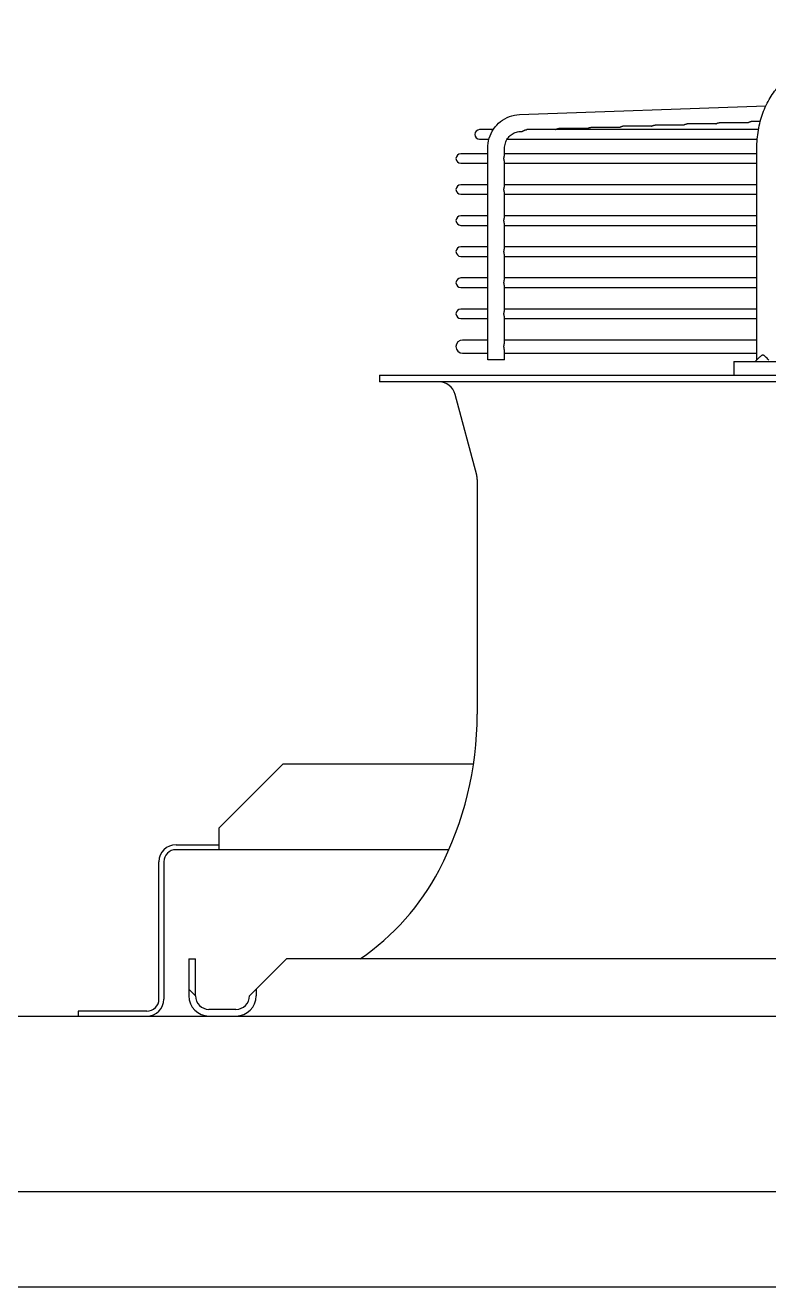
# Model space of a CAD drawing. Header units: millimetres. Extents: x 17891 to 32328, y 18593 to 29476.
# Drawn here: x 18307.65 to 18316.32, y 18973.5 to 18988.22 of the extents above; entities that cross this region are included whole.
import ezdxf

# ---------------------------------------------------------------- set-up
doc = ezdxf.new("R2010")
doc.units = ezdxf.units.MM
doc.header["$LTSCALE"] = 5
doc.layers.add('UNIT', color=6, linetype='Continuous')
doc.styles.add('SUBMITTAL', font='romans.shx', dxfattribs={"width": 0.75})
doc.dimstyles.new('SUBMITTAL', dxfattribs={"dimtxt": 0.09375, "dimasz": 0.09375, "dimexe": 0.03125, "dimexo": 0.0625, "dimgap": 0.0625, "dimtad": 0, "dimdec": 4, "dimzin": 4, "dimdsep": 46, "dimlunit": 4, "dimtxsty": 'SUBMITTAL', "dimcen": 0.09375, "dimclre": 6, "dimadec": 0, "dimazin": 0, "dimtfac": 1, "dimtdec": 0, "dimtofl": 0, "dimtmove": 0, "dimatfit": 3, "dimfxl": 0, "dimfrac": 2, "dimtolj": 1, "dimtzin": 4, "dimarcsym": 0})

msp = doc.modelspace()

# ---------------------------------------------------------------- linework, layer by layer
at = {"layer": 'UNIT'}
for p, q in [((18313.4123, 18987.1791), (18316.2875, 18987.283)), ((18314.2056, 18987.0172), (18313.8722, 18987.0172)), ((18314.5798, 18987.0307), (18314.2464, 18987.0307)), ((18314.954, 18987.0442), (18314.6206, 18987.0442)), ((18315.3282, 18987.0577), (18314.9948, 18987.0577)), ((18315.7024, 18987.0712), (18315.369, 18987.0712)), ((18316.0766, 18987.0847), (18315.7432, 18987.0847)), ((18316.2216, 18987.0982), (18316.1173, 18987.0982)), ((18313.1064, 18987.0037), (18312.9478, 18987.0037)), ((18312.9478, 18986.8935), (18313.0568, 18986.8935)), ((18313.2696, 18986.8935), (18316.1868, 18986.8935)), ((18313.4194, 18986.9824), (18313.4416, 18986.9832)), ((18316.2011, 18987.0037), (18313.498, 18987.0037)), ((18313.0422, 18986.7218), (18312.7274, 18986.7218)), ((18313.0422, 18984.3163), (18313.0422, 18986.7856)), ((18313.239, 18986.7058), (18313.239, 18986.7856)), ((18316.1822, 18986.7218), (18313.239, 18986.7218)), ((18316.1822, 18984.3163), (18316.1822, 18986.7856)), ((18312.7274, 18986.6115), (18313.0422, 18986.6115)), ((18313.239, 18986.3436), (18313.239, 18986.6275)), ((18313.239, 18986.6115), (18316.1822, 18986.6115)), ((18313.0422, 18986.3596), (18312.7274, 18986.3596)), ((18316.1822, 18986.3596), (18313.239, 18986.3596)), ((18312.7274, 18986.2493), (18313.0422, 18986.2493)), ((18313.239, 18985.9814), (18313.239, 18986.2653)), ((18313.239, 18986.2493), (18316.1822, 18986.2493)), ((18313.0422, 18985.9974), (18312.7274, 18985.9974)), ((18316.1822, 18985.9974), (18313.239, 18985.9974)), ((18312.7274, 18985.8871), (18313.0422, 18985.8871)), ((18313.239, 18985.6192), (18313.239, 18985.9031)), ((18313.239, 18985.8871), (18316.1822, 18985.8871)), ((18313.0422, 18985.6352), (18312.7274, 18985.6352)), ((18316.1822, 18985.6352), (18313.239, 18985.6352)), ((18312.7274, 18985.5249), (18313.0422, 18985.5249)), ((18313.239, 18985.257), (18313.239, 18985.5409)), ((18313.239, 18985.5249), (18316.1822, 18985.5249)), ((18313.0422, 18985.2729), (18312.7274, 18985.2729)), ((18316.1822, 18985.2729), (18313.239, 18985.2729)), ((18312.7274, 18985.1627), (18313.0422, 18985.1627)), ((18313.239, 18984.8948), (18313.239, 18985.1787)), ((18313.239, 18985.1627), (18316.1822, 18985.1627)), ((18313.0422, 18984.9107), (18312.7274, 18984.9107)), ((18316.1822, 18984.9107), (18313.239, 18984.9107)), ((18313.239, 18984.5191), (18313.239, 18984.8165)), ((18312.7274, 18984.8005), (18313.0422, 18984.8005)), ((18313.239, 18984.8005), (18316.1822, 18984.8005)), ((18313.0422, 18984.5485), (18312.749, 18984.5485)), ((18316.1822, 18984.5485), (18313.239, 18984.5485)), ((18312.749, 18984.395), (18313.0422, 18984.395)), ((18313.239, 18984.3163), (18313.239, 18984.4245)), ((18313.239, 18984.395), (18316.1822, 18984.395)), ((18313.239, 18984.3163), (18313.0422, 18984.3163)), ((18315.9124, 18984.2966), (18318.1395, 18984.2966)), ((18315.9124, 18984.2966), (18315.9124, 18984.1391)), ((18311.7786, 18984.1391), (18345.5187, 18984.1391)), ((18311.7786, 18984.1391), (18311.7786, 18984.0604)), ((18345.5187, 18984.0604), (18311.7786, 18984.0604)), ((18312.9136, 18982.9726), (18312.6625, 18983.9142)), ((18312.9203, 18982.9219), (18312.9203, 18980.1809)), ((18309.9056, 18978.8508), (18310.6556, 18979.6008)), ((18310.6556, 18979.6008), (18312.8773, 18979.6008)), ((18309.9056, 18978.8508), (18309.9056, 18978.6008)), ((18309.4056, 18978.6588), (18309.9056, 18978.6588)), ((18312.5893, 18978.6008), (18309.4056, 18978.6008)), ((18309.2066, 18976.8578), (18309.2066, 18978.4598)), ((18309.2646, 18978.4598), (18309.2646, 18976.8578)), ((18309.5541, 18977.3281), (18309.6329, 18977.3281)), ((18309.5541, 18977.3281), (18309.5541, 18976.895)), ((18309.6329, 18976.895), (18309.6329, 18977.3281)), ((18310.3415, 18976.9737), (18310.6959, 18977.3281)), ((18346.6014, 18977.3281), (18310.6959, 18977.3281)), ((18309.5541, 18976.9737), (18309.6329, 18976.895)), ((18310.3415, 18976.9737), (18310.2628, 18976.895)), ((18310.3415, 18976.9737), (18310.3415, 18976.895)), ((18309.0656, 18976.7168), (18308.2646, 18976.7168)), ((18308.2646, 18976.7168), (18308.2646, 18976.6588)), ((18310.1053, 18976.7375), (18309.7904, 18976.7375)), ((18163.2736, 18976.6588), (18494.0177, 18976.6588)), ((18494.0177, 18974.6092), (18163.2736, 18974.6092)), ((18167.5236, 18973.4997), (18489.7677, 18973.4997))]:
    msp.add_line(p, q, dxfattribs=at)
for centre, radius, start, end in [((18312.9478, 18986.9486), 0.0551, 90, 270), ((18312.7274, 18986.6666), 0.0551, 90, 270), ((18312.7274, 18986.3044), 0.0551, 90, 270), ((18312.7274, 18985.9422), 0.0551, 90, 270), ((18312.7274, 18985.58), 0.0551, 90, 270), ((18312.7274, 18985.2178), 0.0551, 90, 270), ((18312.7274, 18984.8556), 0.0551, 90, 270), ((18312.749, 18984.4718), 0.0768, 90, 270), ((18312.4723, 18983.8635), 0.1969, 14.93142, 90), ((18312.7234, 18982.9219), 0.1969, 0, 14.93142), ((18308.9833, 18980.1809), 3.937, 332.49816, 0), ((18309.4056, 18978.4598), 0.199, 90, 180), ((18309.4056, 18978.4598), 0.141, 90, 180), ((18309.9611, 18979.6719), 2.8346, 304.22448, 332.49816), ((18309.0656, 18976.8578), 0.141, 270, 0), ((18309.0656, 18976.8578), 0.199, 270, 0), ((18309.7904, 18976.895), 0.2362, 180, 270), ((18309.7904, 18976.895), 0.1575, 180, 270), ((18310.1053, 18976.895), 0.1575, 270, 0), ((18310.1053, 18976.895), 0.2362, 270, 0)]:
    msp.add_arc(centre, radius, start, end, dxfattribs=at)
for points, knots in [([(18316.1822, 18986.7856), (18316.1822, 18986.8212), (18316.1837, 18986.8571), (18316.1867, 18986.8925), (18316.1897, 18986.9279), (18316.1941, 18986.9629), (18316.2, 18986.9976), (18316.2059, 18987.0322), (18316.2133, 18987.0666), (18316.2221, 18987.1001), (18316.2308, 18987.1335), (18316.2409, 18987.166), (18316.2524, 18987.1978), (18316.2639, 18987.2295), (18316.2768, 18987.2605), (18316.2908, 18987.2901), (18316.3049, 18987.3198), (18316.3201, 18987.348), (18316.3365, 18987.3751), (18316.3529, 18987.4022), (18316.3706, 18987.428), (18316.3892, 18987.4522), (18316.4077, 18987.4763), (18316.4272, 18987.4988), (18316.4476, 18987.5196), (18316.4681, 18987.5405), (18316.4895, 18987.5598), (18316.5116, 18987.5771), (18316.5336, 18987.5944), (18316.5562, 18987.6098), (18316.5796, 18987.6234), (18316.6029, 18987.6369), (18316.627, 18987.6485), (18316.6512, 18987.6581), (18316.6755, 18987.6676), (18316.7001, 18987.6751), (18316.725, 18987.6805), (18316.7499, 18987.686), (18316.7753, 18987.6894), (18316.8004, 18987.6906)], [0, 0, 0, 0, 0.076921, 0.076921, 0.076921, 0.1538421, 0.1538421, 0.1538421, 0.2307631, 0.2307631, 0.2307631, 0.3076842, 0.3076842, 0.3076842, 0.3846052, 0.3846052, 0.3846052, 0.4615263, 0.4615263, 0.4615263, 0.5384473, 0.5384473, 0.5384473, 0.6153684, 0.6153684, 0.6153684, 0.6922894, 0.6922894, 0.6922894, 0.7692105, 0.7692105, 0.7692105, 0.8461315, 0.8461315, 0.8461315, 0.9230526, 0.9230526, 0.9230526, 1, 1, 1, 1]), ([(18313.0422, 18986.7856), (18313.0422, 18986.8256), (18313.0481, 18986.8656), (18313.0715, 18986.9419), (18313.089, 18986.9783), (18313.1338, 18987.0442), (18313.1613, 18987.0737), (18313.2238, 18987.1228), (18313.2589, 18987.1424), (18313.3333, 18987.1699), (18313.3727, 18987.1777), (18313.4123, 18987.1791)], [1.5707963, 1.5707963, 1.5707963, 1.5707963, 1.8779743, 1.8779743, 2.1851522, 2.1851522, 2.4923302, 2.4923302, 2.7995081, 2.7995081, 3.1066861, 3.1066861, 3.1066861, 3.1066861]), ([(18313.8315, 18987.0037), (18313.8321, 18987.0041), (18313.8327, 18987.0044), (18313.8333, 18987.0048), (18313.8343, 18987.0053), (18313.8352, 18987.0058), (18313.8361, 18987.0063), (18313.8371, 18987.0068), (18313.838, 18987.0073), (18313.839, 18987.0078), (18313.8399, 18987.0083), (18313.8409, 18987.0088), (18313.8419, 18987.0093), (18313.8429, 18987.0098), (18313.8438, 18987.0102), (18313.8448, 18987.0107), (18313.8458, 18987.0111), (18313.8468, 18987.0116), (18313.8478, 18987.012), (18313.8488, 18987.0124), (18313.8498, 18987.0128), (18313.8508, 18987.0131), (18313.8518, 18987.0135), (18313.8528, 18987.0138), (18313.8538, 18987.0142), (18313.8549, 18987.0145), (18313.8559, 18987.0148), (18313.8569, 18987.0151), (18313.8579, 18987.0153), (18313.8589, 18987.0156), (18313.8599, 18987.0158), (18313.8609, 18987.016), (18313.8619, 18987.0162), (18313.8629, 18987.0164), (18313.8639, 18987.0166), (18313.8649, 18987.0167), (18313.8659, 18987.0168), (18313.8669, 18987.0169), (18313.8679, 18987.017), (18313.8689, 18987.0171), (18313.8699, 18987.0172), (18313.8708, 18987.0172), (18313.8718, 18987.0172), (18313.8719, 18987.0172), (18313.8721, 18987.0172), (18313.8722, 18987.0172)], [0.1782737, 0.1782737, 0.1782737, 0.1782737, 0.19512195, 0.19512195, 0.19512195, 0.2195122, 0.2195122, 0.2195122, 0.24390244, 0.24390244, 0.24390244, 0.26829268, 0.26829268, 0.26829268, 0.29268293, 0.29268293, 0.29268293, 0.31707317, 0.31707317, 0.31707317, 0.34146341, 0.34146341, 0.34146341, 0.36585366, 0.36585366, 0.36585366, 0.3902439, 0.3902439, 0.3902439, 0.41463415, 0.41463415, 0.41463415, 0.43902439, 0.43902439, 0.43902439, 0.46341463, 0.46341463, 0.46341463, 0.48780488, 0.48780488, 0.48780488, 0.51219512, 0.51219512, 0.51219512, 0.5155129, 0.5155129, 0.5155129, 0.5155129]), ([(18314.2056, 18987.0172), (18314.2063, 18987.0176), (18314.2069, 18987.0179), (18314.2076, 18987.0183), (18314.2085, 18987.0188), (18314.2094, 18987.0193), (18314.2104, 18987.0198), (18314.2113, 18987.0204), (18314.2122, 18987.0209), (18314.2132, 18987.0214), (18314.2142, 18987.0219), (18314.2151, 18987.0223), (18314.2161, 18987.0228), (18314.2171, 18987.0233), (18314.2181, 18987.0237), (18314.219, 18987.0242), (18314.22, 18987.0246), (18314.221, 18987.0251), (18314.222, 18987.0255), (18314.223, 18987.0259), (18314.224, 18987.0263), (18314.225, 18987.0266), (18314.226, 18987.027), (18314.227, 18987.0273), (18314.228, 18987.0277), (18314.2291, 18987.028), (18314.2301, 18987.0283), (18314.2311, 18987.0286), (18314.2321, 18987.0288), (18314.2331, 18987.0291), (18314.2341, 18987.0293), (18314.2351, 18987.0295), (18314.2361, 18987.0297), (18314.2371, 18987.0299), (18314.2381, 18987.0301), (18314.2391, 18987.0302), (18314.2401, 18987.0303), (18314.2411, 18987.0304), (18314.2421, 18987.0305), (18314.2431, 18987.0306), (18314.2441, 18987.0307), (18314.245, 18987.0307), (18314.246, 18987.0307), (18314.2461, 18987.0307), (18314.2463, 18987.0307), (18314.2464, 18987.0307)], [0.17792949, 0.17792949, 0.17792949, 0.17792949, 0.19512195, 0.19512195, 0.19512195, 0.2195122, 0.2195122, 0.2195122, 0.24390244, 0.24390244, 0.24390244, 0.26829268, 0.26829268, 0.26829268, 0.29268293, 0.29268293, 0.29268293, 0.31707317, 0.31707317, 0.31707317, 0.34146341, 0.34146341, 0.34146341, 0.36585366, 0.36585366, 0.36585366, 0.3902439, 0.3902439, 0.3902439, 0.41463415, 0.41463415, 0.41463415, 0.43902439, 0.43902439, 0.43902439, 0.46341463, 0.46341463, 0.46341463, 0.48780488, 0.48780488, 0.48780488, 0.51219512, 0.51219512, 0.51219512, 0.51552666, 0.51552666, 0.51552666, 0.51552666]), ([(18314.5798, 18987.0307), (18314.5805, 18987.0311), (18314.5811, 18987.0314), (18314.5818, 18987.0318), (18314.5827, 18987.0323), (18314.5836, 18987.0328), (18314.5846, 18987.0334), (18314.5855, 18987.0339), (18314.5865, 18987.0344), (18314.5874, 18987.0349), (18314.5884, 18987.0354), (18314.5893, 18987.0359), (18314.5903, 18987.0363), (18314.5913, 18987.0368), (18314.5923, 18987.0373), (18314.5933, 18987.0377), (18314.5942, 18987.0381), (18314.5952, 18987.0386), (18314.5962, 18987.039), (18314.5972, 18987.0394), (18314.5982, 18987.0398), (18314.5992, 18987.0401), (18314.6002, 18987.0405), (18314.6012, 18987.0408), (18314.6023, 18987.0412), (18314.6033, 18987.0415), (18314.6043, 18987.0418), (18314.6053, 18987.0421), (18314.6063, 18987.0423), (18314.6073, 18987.0426), (18314.6083, 18987.0428), (18314.6093, 18987.043), (18314.6103, 18987.0432), (18314.6113, 18987.0434), (18314.6123, 18987.0436), (18314.6133, 18987.0437), (18314.6143, 18987.0438), (18314.6153, 18987.0439), (18314.6163, 18987.044), (18314.6173, 18987.0441), (18314.6182, 18987.0442), (18314.6192, 18987.0442), (18314.6202, 18987.0442), (18314.6203, 18987.0442), (18314.6204, 18987.0442), (18314.6206, 18987.0442)], [0.17758438, 0.17758438, 0.17758438, 0.17758438, 0.19512195, 0.19512195, 0.19512195, 0.2195122, 0.2195122, 0.2195122, 0.24390244, 0.24390244, 0.24390244, 0.26829268, 0.26829268, 0.26829268, 0.29268293, 0.29268293, 0.29268293, 0.31707317, 0.31707317, 0.31707317, 0.34146341, 0.34146341, 0.34146341, 0.36585366, 0.36585366, 0.36585366, 0.3902439, 0.3902439, 0.3902439, 0.41463415, 0.41463415, 0.41463415, 0.43902439, 0.43902439, 0.43902439, 0.46341463, 0.46341463, 0.46341463, 0.48780488, 0.48780488, 0.48780488, 0.51219512, 0.51219512, 0.51219512, 0.51554043, 0.51554043, 0.51554043, 0.51554043]), ([(18314.954, 18987.0442), (18314.9547, 18987.0446), (18314.9553, 18987.0449), (18314.956, 18987.0453), (18314.9569, 18987.0458), (18314.9578, 18987.0464), (18314.9588, 18987.0469), (18314.9597, 18987.0474), (18314.9607, 18987.0479), (18314.9616, 18987.0484), (18314.9626, 18987.0489), (18314.9636, 18987.0494), (18314.9645, 18987.0498), (18314.9655, 18987.0503), (18314.9665, 18987.0508), (18314.9675, 18987.0512), (18314.9685, 18987.0516), (18314.9694, 18987.0521), (18314.9704, 18987.0525), (18314.9714, 18987.0529), (18314.9724, 18987.0533), (18314.9734, 18987.0536), (18314.9744, 18987.054), (18314.9755, 18987.0543), (18314.9765, 18987.0547), (18314.9775, 18987.055), (18314.9785, 18987.0553), (18314.9795, 18987.0556), (18314.9805, 18987.0558), (18314.9815, 18987.0561), (18314.9825, 18987.0563), (18314.9835, 18987.0565), (18314.9845, 18987.0567), (18314.9855, 18987.0569), (18314.9865, 18987.0571), (18314.9875, 18987.0572), (18314.9885, 18987.0573), (18314.9895, 18987.0574), (18314.9905, 18987.0575), (18314.9915, 18987.0576), (18314.9924, 18987.0576), (18314.9934, 18987.0577), (18314.9944, 18987.0577), (18314.9945, 18987.0577), (18314.9946, 18987.0577), (18314.9948, 18987.0577)], [0.17723839, 0.17723839, 0.17723839, 0.17723839, 0.19512195, 0.19512195, 0.19512195, 0.2195122, 0.2195122, 0.2195122, 0.24390244, 0.24390244, 0.24390244, 0.26829268, 0.26829268, 0.26829268, 0.29268293, 0.29268293, 0.29268293, 0.31707317, 0.31707317, 0.31707317, 0.34146341, 0.34146341, 0.34146341, 0.36585366, 0.36585366, 0.36585366, 0.3902439, 0.3902439, 0.3902439, 0.41463415, 0.41463415, 0.41463415, 0.43902439, 0.43902439, 0.43902439, 0.46341463, 0.46341463, 0.46341463, 0.48780488, 0.48780488, 0.48780488, 0.51219512, 0.51219512, 0.51219512, 0.5155542, 0.5155542, 0.5155542, 0.5155542]), ([(18315.3282, 18987.0577), (18315.3289, 18987.0581), (18315.3295, 18987.0585), (18315.3302, 18987.0588), (18315.3311, 18987.0594), (18315.3321, 18987.0599), (18315.333, 18987.0604), (18315.3339, 18987.0609), (18315.3349, 18987.0614), (18315.3358, 18987.0619), (18315.3368, 18987.0624), (18315.3378, 18987.0629), (18315.3387, 18987.0633), (18315.3397, 18987.0638), (18315.3407, 18987.0643), (18315.3417, 18987.0647), (18315.3427, 18987.0652), (18315.3437, 18987.0656), (18315.3447, 18987.066), (18315.3457, 18987.0664), (18315.3466, 18987.0668), (18315.3477, 18987.0671), (18315.3487, 18987.0675), (18315.3497, 18987.0678), (18315.3507, 18987.0682), (18315.3517, 18987.0685), (18315.3527, 18987.0688), (18315.3537, 18987.069), (18315.3547, 18987.0693), (18315.3557, 18987.0696), (18315.3567, 18987.0698), (18315.3577, 18987.07), (18315.3587, 18987.0702), (18315.3597, 18987.0704), (18315.3607, 18987.0706), (18315.3617, 18987.0707), (18315.3627, 18987.0708), (18315.3637, 18987.0709), (18315.3647, 18987.071), (18315.3657, 18987.0711), (18315.3666, 18987.0711), (18315.3676, 18987.0712), (18315.3686, 18987.0712), (18315.3687, 18987.0712), (18315.3688, 18987.0712), (18315.369, 18987.0712)], [0.17689154, 0.17689154, 0.17689154, 0.17689154, 0.19512195, 0.19512195, 0.19512195, 0.2195122, 0.2195122, 0.2195122, 0.24390244, 0.24390244, 0.24390244, 0.26829268, 0.26829268, 0.26829268, 0.29268293, 0.29268293, 0.29268293, 0.31707317, 0.31707317, 0.31707317, 0.34146341, 0.34146341, 0.34146341, 0.36585366, 0.36585366, 0.36585366, 0.3902439, 0.3902439, 0.3902439, 0.41463415, 0.41463415, 0.41463415, 0.43902439, 0.43902439, 0.43902439, 0.46341463, 0.46341463, 0.46341463, 0.48780488, 0.48780488, 0.48780488, 0.51219512, 0.51219512, 0.51219512, 0.51556798, 0.51556798, 0.51556798, 0.51556798]), ([(18315.7024, 18987.0712), (18315.7031, 18987.0716), (18315.7037, 18987.072), (18315.7044, 18987.0724), (18315.7054, 18987.0729), (18315.7063, 18987.0734), (18315.7072, 18987.0739), (18315.7082, 18987.0744), (18315.7091, 18987.0749), (18315.7101, 18987.0754), (18315.711, 18987.0759), (18315.712, 18987.0764), (18315.713, 18987.0768), (18315.7139, 18987.0773), (18315.7149, 18987.0778), (18315.7159, 18987.0782), (18315.7169, 18987.0787), (18315.7179, 18987.0791), (18315.7189, 18987.0795), (18315.7199, 18987.0799), (18315.7209, 18987.0803), (18315.7219, 18987.0806), (18315.7229, 18987.081), (18315.7239, 18987.0813), (18315.7249, 18987.0817), (18315.7259, 18987.082), (18315.7269, 18987.0823), (18315.7279, 18987.0825), (18315.7289, 18987.0828), (18315.7299, 18987.0831), (18315.7309, 18987.0833), (18315.7319, 18987.0835), (18315.7329, 18987.0837), (18315.7339, 18987.0839), (18315.7349, 18987.084), (18315.7359, 18987.0842), (18315.7369, 18987.0843), (18315.7379, 18987.0844), (18315.7389, 18987.0845), (18315.7399, 18987.0846), (18315.7408, 18987.0846), (18315.7418, 18987.0847), (18315.7428, 18987.0847), (18315.7429, 18987.0847), (18315.743, 18987.0847), (18315.7432, 18987.0847)], [0.17654387, 0.17654387, 0.17654387, 0.17654387, 0.19512195, 0.19512195, 0.19512195, 0.2195122, 0.2195122, 0.2195122, 0.24390244, 0.24390244, 0.24390244, 0.26829268, 0.26829268, 0.26829268, 0.29268293, 0.29268293, 0.29268293, 0.31707317, 0.31707317, 0.31707317, 0.34146341, 0.34146341, 0.34146341, 0.36585366, 0.36585366, 0.36585366, 0.3902439, 0.3902439, 0.3902439, 0.41463415, 0.41463415, 0.41463415, 0.43902439, 0.43902439, 0.43902439, 0.46341463, 0.46341463, 0.46341463, 0.48780488, 0.48780488, 0.48780488, 0.51219512, 0.51219512, 0.51219512, 0.51558176, 0.51558176, 0.51558176, 0.51558176]), ([(18316.0766, 18987.0847), (18316.0772, 18987.0851), (18316.0779, 18987.0855), (18316.0787, 18987.0859), (18316.0796, 18987.0864), (18316.0805, 18987.0869), (18316.0814, 18987.0874), (18316.0824, 18987.0879), (18316.0833, 18987.0884), (18316.0843, 18987.0889), (18316.0852, 18987.0894), (18316.0862, 18987.0899), (18316.0872, 18987.0904), (18316.0881, 18987.0908), (18316.0891, 18987.0913), (18316.0901, 18987.0917), (18316.0911, 18987.0922), (18316.0921, 18987.0926), (18316.0931, 18987.093), (18316.0941, 18987.0934), (18316.0951, 18987.0938), (18316.0961, 18987.0941), (18316.0971, 18987.0945), (18316.0981, 18987.0948), (18316.0991, 18987.0952), (18316.1001, 18987.0955), (18316.1011, 18987.0958), (18316.1021, 18987.096), (18316.1031, 18987.0963), (18316.1041, 18987.0966), (18316.1051, 18987.0968), (18316.1061, 18987.097), (18316.1071, 18987.0972), (18316.1081, 18987.0974), (18316.1091, 18987.0975), (18316.1101, 18987.0977), (18316.1111, 18987.0978), (18316.1121, 18987.0979), (18316.1131, 18987.098), (18316.114, 18987.0981), (18316.115, 18987.0981), (18316.116, 18987.0982), (18316.1169, 18987.0982), (18316.1171, 18987.0982), (18316.1172, 18987.0982), (18316.1173, 18987.0982)], [0.1761954, 0.1761954, 0.1761954, 0.1761954, 0.19512195, 0.19512195, 0.19512195, 0.2195122, 0.2195122, 0.2195122, 0.24390244, 0.24390244, 0.24390244, 0.26829268, 0.26829268, 0.26829268, 0.29268293, 0.29268293, 0.29268293, 0.31707317, 0.31707317, 0.31707317, 0.34146341, 0.34146341, 0.34146341, 0.36585366, 0.36585366, 0.36585366, 0.3902439, 0.3902439, 0.3902439, 0.41463415, 0.41463415, 0.41463415, 0.43902439, 0.43902439, 0.43902439, 0.46341463, 0.46341463, 0.46341463, 0.48780488, 0.48780488, 0.48780488, 0.51219512, 0.51219512, 0.51219512, 0.51559553, 0.51559553, 0.51559553, 0.51559553]), ([(18313.239, 18986.7856), (18313.239, 18986.8061), (18313.2421, 18986.8266), (18313.254, 18986.8655), (18313.2628, 18986.8839), (18313.2853, 18986.9169), (18313.2989, 18986.9314), (18313.3294, 18986.9554), (18313.3464, 18986.9649), (18313.382, 18986.978), (18313.4006, 18986.9817), (18313.4194, 18986.9824)], [1.5707963, 1.5707963, 1.5707963, 1.5707963, 1.8779743, 1.8779743, 2.1851522, 2.1851522, 2.4923302, 2.4923302, 2.7995081, 2.7995081, 3.1066861, 3.1066861, 3.1066861, 3.1066861]), ([(18313.4416, 18986.9832), (18313.4418, 18986.9832), (18313.442, 18986.9832), (18313.4421, 18986.9832), (18313.4424, 18986.9832), (18313.4427, 18986.9833), (18313.4429, 18986.9833), (18313.4435, 18986.9834), (18313.4441, 18986.9836), (18313.4447, 18986.9838), (18313.4454, 18986.984), (18313.446, 18986.9843), (18313.4467, 18986.9846), (18313.4475, 18986.9849), (18313.4482, 18986.9852), (18313.4489, 18986.9856), (18313.4497, 18986.986), (18313.4505, 18986.9864), (18313.4513, 18986.9868), (18313.4521, 18986.9873), (18313.453, 18986.9877), (18313.4538, 18986.9882), (18313.4547, 18986.9887), (18313.4555, 18986.9892), (18313.4564, 18986.9897), (18313.4573, 18986.9902), (18313.4582, 18986.9907), (18313.4591, 18986.9913), (18313.46, 18986.9918), (18313.461, 18986.9923), (18313.4619, 18986.9928), (18313.4629, 18986.9933), (18313.4638, 18986.9938), (18313.4648, 18986.9943), (18313.4657, 18986.9948), (18313.4667, 18986.9953), (18313.4677, 18986.9958), (18313.4687, 18986.9963), (18313.4696, 18986.9967), (18313.4706, 18986.9972), (18313.4716, 18986.9976), (18313.4726, 18986.9981), (18313.4736, 18986.9985), (18313.4746, 18986.9989), (18313.4756, 18986.9993), (18313.4766, 18986.9996), (18313.4776, 18987), (18313.4786, 18987.0003), (18313.4796, 18987.0007), (18313.4806, 18987.001), (18313.4817, 18987.0013), (18313.4827, 18987.0016), (18313.4837, 18987.0018), (18313.4847, 18987.0021), (18313.4857, 18987.0023), (18313.4867, 18987.0025), (18313.4877, 18987.0027), (18313.4887, 18987.0029), (18313.4897, 18987.0031), (18313.4907, 18987.0032), (18313.4917, 18987.0033), (18313.4927, 18987.0034), (18313.4937, 18987.0035), (18313.4947, 18987.0036), (18313.4957, 18987.0037), (18313.4966, 18987.0037), (18313.4976, 18987.0037), (18313.4977, 18987.0037), (18313.4979, 18987.0037), (18313.498, 18987.0037)], [0.00401292, 0.00401292, 0.00401292, 0.00401292, 0.01219512, 0.01219512, 0.01219512, 0.02439024, 0.02439024, 0.02439024, 0.04878049, 0.04878049, 0.04878049, 0.07317073, 0.07317073, 0.07317073, 0.09756098, 0.09756098, 0.09756098, 0.12195122, 0.12195122, 0.12195122, 0.14634146, 0.14634146, 0.14634146, 0.17073171, 0.17073171, 0.17073171, 0.19512195, 0.19512195, 0.19512195, 0.2195122, 0.2195122, 0.2195122, 0.24390244, 0.24390244, 0.24390244, 0.26829268, 0.26829268, 0.26829268, 0.29268293, 0.29268293, 0.29268293, 0.31707317, 0.31707317, 0.31707317, 0.34146341, 0.34146341, 0.34146341, 0.36585366, 0.36585366, 0.36585366, 0.3902439, 0.3902439, 0.3902439, 0.41463415, 0.41463415, 0.41463415, 0.43902439, 0.43902439, 0.43902439, 0.46341463, 0.46341463, 0.46341463, 0.48780488, 0.48780488, 0.48780488, 0.51219512, 0.51219512, 0.51219512, 0.51549915, 0.51549915, 0.51549915, 0.51549915]), ([(18313.232, 18986.6666), (18313.232, 18986.6677), (18313.232, 18986.6697), (18313.2322, 18986.6726), (18313.2324, 18986.6756), (18313.2328, 18986.6785), (18313.2332, 18986.6814), (18313.2337, 18986.6842), (18313.2343, 18986.6869), (18313.2349, 18986.6895), (18313.2355, 18986.6921), (18313.2362, 18986.6945), (18313.2369, 18986.6968), (18313.2375, 18986.6989), (18313.2381, 18986.7009), (18313.2386, 18986.7027), (18313.2389, 18986.7043), (18313.239, 18986.7053), (18313.239, 18986.7057), (18313.239, 18986.7058)], [0, 0, 0, 0, 0.04761905, 0.0952381, 0.14285714, 0.19047619, 0.23809524, 0.28571429, 0.33333333, 0.38095238, 0.42857143, 0.47619048, 0.52380952, 0.57142857, 0.61904762, 0.66666667, 0.71428571, 0.76190476, 0.76755733, 0.76755733, 0.76755733, 0.76755733]), ([(18313.239, 18986.6275), (18313.239, 18986.6276), (18313.239, 18986.628), (18313.2389, 18986.629), (18313.2386, 18986.6306), (18313.2381, 18986.6324), (18313.2375, 18986.6344), (18313.2369, 18986.6365), (18313.2362, 18986.6388), (18313.2355, 18986.6412), (18313.2349, 18986.6438), (18313.2343, 18986.6464), (18313.2337, 18986.6491), (18313.2332, 18986.6519), (18313.2328, 18986.6548), (18313.2324, 18986.6577), (18313.2322, 18986.6607), (18313.232, 18986.6636), (18313.232, 18986.6656), (18313.232, 18986.6666)], [0.23243408, 0.23243408, 0.23243408, 0.23243408, 0.23809524, 0.28571429, 0.33333333, 0.38095238, 0.42857143, 0.47619048, 0.52380952, 0.57142857, 0.61904762, 0.66666667, 0.71428571, 0.76190476, 0.80952381, 0.85714286, 0.9047619, 0.95238095, 1, 1, 1, 1]), ([(18313.232, 18986.3044), (18313.232, 18986.3054), (18313.232, 18986.3074), (18313.2322, 18986.3104), (18313.2324, 18986.3134), (18313.2328, 18986.3163), (18313.2332, 18986.3192), (18313.2337, 18986.322), (18313.2343, 18986.3247), (18313.2349, 18986.3273), (18313.2355, 18986.3299), (18313.2362, 18986.3323), (18313.2369, 18986.3346), (18313.2375, 18986.3367), (18313.2381, 18986.3387), (18313.2386, 18986.3405), (18313.2389, 18986.3421), (18313.239, 18986.3431), (18313.239, 18986.3435), (18313.239, 18986.3436)], [0, 0, 0, 0, 0.04761905, 0.0952381, 0.14285714, 0.19047619, 0.23809524, 0.28571429, 0.33333333, 0.38095238, 0.42857143, 0.47619048, 0.52380952, 0.57142857, 0.61904762, 0.66666667, 0.71428571, 0.76190476, 0.76755733, 0.76755733, 0.76755733, 0.76755733]), ([(18313.239, 18986.2653), (18313.239, 18986.2654), (18313.239, 18986.2658), (18313.2389, 18986.2668), (18313.2386, 18986.2684), (18313.2381, 18986.2702), (18313.2375, 18986.2722), (18313.2369, 18986.2743), (18313.2362, 18986.2766), (18313.2355, 18986.279), (18313.2349, 18986.2816), (18313.2343, 18986.2842), (18313.2337, 18986.2869), (18313.2332, 18986.2897), (18313.2328, 18986.2926), (18313.2324, 18986.2955), (18313.2322, 18986.2985), (18313.232, 18986.3014), (18313.232, 18986.3034), (18313.232, 18986.3044)], [0.23243408, 0.23243408, 0.23243408, 0.23243408, 0.23809524, 0.28571429, 0.33333333, 0.38095238, 0.42857143, 0.47619048, 0.52380952, 0.57142857, 0.61904762, 0.66666667, 0.71428571, 0.76190476, 0.80952381, 0.85714286, 0.9047619, 0.95238095, 1, 1, 1, 1]), ([(18313.232, 18985.9422), (18313.232, 18985.9432), (18313.232, 18985.9452), (18313.2322, 18985.9482), (18313.2324, 18985.9512), (18313.2328, 18985.9541), (18313.2332, 18985.957), (18313.2337, 18985.9598), (18313.2343, 18985.9625), (18313.2349, 18985.9651), (18313.2355, 18985.9677), (18313.2362, 18985.9701), (18313.2369, 18985.9724), (18313.2375, 18985.9745), (18313.2381, 18985.9765), (18313.2386, 18985.9783), (18313.2389, 18985.9799), (18313.239, 18985.9809), (18313.239, 18985.9813), (18313.239, 18985.9814)], [0, 0, 0, 0, 0.04761905, 0.0952381, 0.14285714, 0.19047619, 0.23809524, 0.28571429, 0.33333333, 0.38095238, 0.42857143, 0.47619048, 0.52380952, 0.57142857, 0.61904762, 0.66666667, 0.71428571, 0.76190476, 0.76755733, 0.76755733, 0.76755733, 0.76755733]), ([(18313.239, 18985.9031), (18313.239, 18985.9031), (18313.239, 18985.9036), (18313.2389, 18985.9046), (18313.2386, 18985.9062), (18313.2381, 18985.908), (18313.2375, 18985.91), (18313.2369, 18985.9121), (18313.2362, 18985.9144), (18313.2355, 18985.9168), (18313.2349, 18985.9193), (18313.2343, 18985.922), (18313.2337, 18985.9247), (18313.2332, 18985.9275), (18313.2328, 18985.9304), (18313.2324, 18985.9333), (18313.2322, 18985.9362), (18313.232, 18985.9392), (18313.232, 18985.9412), (18313.232, 18985.9422)], [0.23243408, 0.23243408, 0.23243408, 0.23243408, 0.23809524, 0.28571429, 0.33333333, 0.38095238, 0.42857143, 0.47619048, 0.52380952, 0.57142857, 0.61904762, 0.66666667, 0.71428571, 0.76190476, 0.80952381, 0.85714286, 0.9047619, 0.95238095, 1, 1, 1, 1]), ([(18313.232, 18985.58), (18313.232, 18985.581), (18313.232, 18985.583), (18313.2322, 18985.586), (18313.2324, 18985.589), (18313.2328, 18985.5919), (18313.2332, 18985.5948), (18313.2337, 18985.5976), (18313.2343, 18985.6003), (18313.2349, 18985.6029), (18313.2355, 18985.6055), (18313.2362, 18985.6079), (18313.2369, 18985.6102), (18313.2375, 18985.6123), (18313.2381, 18985.6143), (18313.2386, 18985.6161), (18313.2389, 18985.6177), (18313.239, 18985.6187), (18313.239, 18985.6191), (18313.239, 18985.6192)], [0, 0, 0, 0, 0.04761905, 0.0952381, 0.14285714, 0.19047619, 0.23809524, 0.28571429, 0.33333333, 0.38095238, 0.42857143, 0.47619048, 0.52380952, 0.57142857, 0.61904762, 0.66666667, 0.71428571, 0.76190476, 0.76755733, 0.76755733, 0.76755733, 0.76755733]), ([(18313.239, 18985.5409), (18313.239, 18985.5409), (18313.239, 18985.5414), (18313.2389, 18985.5424), (18313.2386, 18985.544), (18313.2381, 18985.5458), (18313.2375, 18985.5478), (18313.2369, 18985.5499), (18313.2362, 18985.5522), (18313.2355, 18985.5546), (18313.2349, 18985.5571), (18313.2343, 18985.5598), (18313.2337, 18985.5625), (18313.2332, 18985.5653), (18313.2328, 18985.5682), (18313.2324, 18985.5711), (18313.2322, 18985.574), (18313.232, 18985.577), (18313.232, 18985.579), (18313.232, 18985.58)], [0.23243408, 0.23243408, 0.23243408, 0.23243408, 0.23809524, 0.28571429, 0.33333333, 0.38095238, 0.42857143, 0.47619048, 0.52380952, 0.57142857, 0.61904762, 0.66666667, 0.71428571, 0.76190476, 0.80952381, 0.85714286, 0.9047619, 0.95238095, 1, 1, 1, 1]), ([(18313.232, 18985.2178), (18313.232, 18985.2188), (18313.232, 18985.2208), (18313.2322, 18985.2238), (18313.2324, 18985.2268), (18313.2328, 18985.2297), (18313.2332, 18985.2326), (18313.2337, 18985.2354), (18313.2343, 18985.2381), (18313.2349, 18985.2407), (18313.2355, 18985.2433), (18313.2362, 18985.2457), (18313.2369, 18985.2479), (18313.2375, 18985.2501), (18313.2381, 18985.2521), (18313.2386, 18985.2539), (18313.2389, 18985.2555), (18313.239, 18985.2565), (18313.239, 18985.2569), (18313.239, 18985.257)], [0, 0, 0, 0, 0.04761905, 0.0952381, 0.14285714, 0.19047619, 0.23809524, 0.28571429, 0.33333333, 0.38095238, 0.42857143, 0.47619048, 0.52380952, 0.57142857, 0.61904762, 0.66666667, 0.71428571, 0.76190476, 0.76755733, 0.76755733, 0.76755733, 0.76755733]), ([(18313.239, 18985.1787), (18313.239, 18985.1787), (18313.239, 18985.1792), (18313.2389, 18985.1802), (18313.2386, 18985.1818), (18313.2381, 18985.1836), (18313.2375, 18985.1856), (18313.2369, 18985.1877), (18313.2362, 18985.19), (18313.2355, 18985.1924), (18313.2349, 18985.1949), (18313.2343, 18985.1976), (18313.2337, 18985.2003), (18313.2332, 18985.2031), (18313.2328, 18985.206), (18313.2324, 18985.2089), (18313.2322, 18985.2118), (18313.232, 18985.2148), (18313.232, 18985.2168), (18313.232, 18985.2178)], [0.23243408, 0.23243408, 0.23243408, 0.23243408, 0.23809524, 0.28571429, 0.33333333, 0.38095238, 0.42857143, 0.47619048, 0.52380952, 0.57142857, 0.61904762, 0.66666667, 0.71428571, 0.76190476, 0.80952381, 0.85714286, 0.9047619, 0.95238095, 1, 1, 1, 1]), ([(18313.232, 18984.8556), (18313.232, 18984.8566), (18313.232, 18984.8586), (18313.2322, 18984.8616), (18313.2324, 18984.8646), (18313.2328, 18984.8675), (18313.2332, 18984.8704), (18313.2337, 18984.8732), (18313.2343, 18984.8759), (18313.2349, 18984.8785), (18313.2355, 18984.881), (18313.2362, 18984.8835), (18313.2369, 18984.8857), (18313.2375, 18984.8879), (18313.2381, 18984.8899), (18313.2386, 18984.8917), (18313.2389, 18984.8933), (18313.239, 18984.8942), (18313.239, 18984.8947), (18313.239, 18984.8948)], [0, 0, 0, 0, 0.04761905, 0.0952381, 0.14285714, 0.19047619, 0.23809524, 0.28571429, 0.33333333, 0.38095238, 0.42857143, 0.47619048, 0.52380952, 0.57142857, 0.61904762, 0.66666667, 0.71428571, 0.76190476, 0.76755733, 0.76755733, 0.76755733, 0.76755733]), ([(18313.239, 18984.8165), (18313.239, 18984.8165), (18313.239, 18984.817), (18313.2389, 18984.818), (18313.2386, 18984.8196), (18313.2381, 18984.8214), (18313.2375, 18984.8234), (18313.2369, 18984.8255), (18313.2362, 18984.8278), (18313.2355, 18984.8302), (18313.2349, 18984.8327), (18313.2343, 18984.8354), (18313.2337, 18984.8381), (18313.2332, 18984.8409), (18313.2328, 18984.8438), (18313.2324, 18984.8467), (18313.2322, 18984.8496), (18313.232, 18984.8526), (18313.232, 18984.8546), (18313.232, 18984.8556)], [0.23243408, 0.23243408, 0.23243408, 0.23243408, 0.23809524, 0.28571429, 0.33333333, 0.38095238, 0.42857143, 0.47619048, 0.52380952, 0.57142857, 0.61904762, 0.66666667, 0.71428571, 0.76190476, 0.80952381, 0.85714286, 0.9047619, 0.95238095, 1, 1, 1, 1]), ([(18313.232, 18984.4718), (18313.232, 18984.4731), (18313.232, 18984.4757), (18313.2322, 18984.4795), (18313.2325, 18984.4833), (18313.2329, 18984.4871), (18313.2334, 18984.4907), (18313.234, 18984.4942), (18313.2346, 18984.4976), (18313.2353, 18984.5008), (18313.236, 18984.5039), (18313.2366, 18984.5068), (18313.2373, 18984.5095), (18313.2379, 18984.5119), (18313.2384, 18984.5142), (18313.2388, 18984.5162), (18313.239, 18984.5178), (18313.239, 18984.5187), (18313.239, 18984.5191)], [0, 0, 0, 0, 0.04761905, 0.0952381, 0.14285714, 0.19047619, 0.23809524, 0.28571429, 0.33333333, 0.38095238, 0.42857143, 0.47619048, 0.52380952, 0.57142857, 0.61904762, 0.66666667, 0.71428571, 0.74720176, 0.74720176, 0.74720176, 0.74720176]), ([(18313.239, 18984.4245), (18313.239, 18984.4248), (18313.239, 18984.4257), (18313.2388, 18984.4273), (18313.2384, 18984.4293), (18313.2379, 18984.4316), (18313.2373, 18984.4341), (18313.2366, 18984.4368), (18313.236, 18984.4396), (18313.2353, 18984.4427), (18313.2346, 18984.4459), (18313.234, 18984.4493), (18313.2334, 18984.4528), (18313.2329, 18984.4565), (18313.2325, 18984.4602), (18313.2322, 18984.464), (18313.232, 18984.4679), (18313.232, 18984.4705), (18313.232, 18984.4718)], [0.25278988, 0.25278988, 0.25278988, 0.25278988, 0.28571429, 0.33333333, 0.38095238, 0.42857143, 0.47619048, 0.52380952, 0.57142857, 0.61904762, 0.66666667, 0.71428571, 0.76190476, 0.80952381, 0.85714286, 0.9047619, 0.95238095, 1, 1, 1, 1]), ([(18316.3214, 18984.3128), (18316.3069, 18984.3305), (18316.2948, 18984.3443), (18316.2784, 18984.3594), (18316.2727, 18984.3638), (18316.2643, 18984.3682), (18316.2614, 18984.3694), (18316.2562, 18984.3706), (18316.254, 18984.3709), (18316.2496, 18984.3709), (18316.2474, 18984.3706), (18316.2422, 18984.3694), (18316.2393, 18984.3682), (18316.2309, 18984.3638), (18316.2253, 18984.3594), (18316.2164, 18984.3512), (18316.2133, 18984.3482), (18316.2101, 18984.3448)], [-0.85353786, -0.85353786, -0.85353786, -0.85353786, -0.64697279, -0.64697279, -0.53019487, -0.53019487, -0.47055032, -0.47055032, -0.42676959, -0.42676959, -0.38298885, -0.38298885, -0.32334424, -0.32334424, -0.20656606, -0.20656606, -0.14841076, -0.14841076, -0.14841076, -0.14841076])]:
    msp.add_open_spline(points, degree=3, knots=knots, dxfattribs=at)
msp.add_open_spline([(18316.1623, 18984.2966), (18316.1785, 18984.3124), (18316.1944, 18984.3285), (18316.2101, 18984.3448)], degree=3, dxfattribs=at)

# ---------------------------------------------------------------- leaders
msp.add_leader([(18445.5453, 18980.8702), (18434.2138, 18999.1166), (18220.0241, 18999.1166)], dimstyle='SUBMITTAL', override={"dimscale": 36, "dimarcsym": 1}, dxfattribs=at)

doc.saveas('drawing.dxf')
